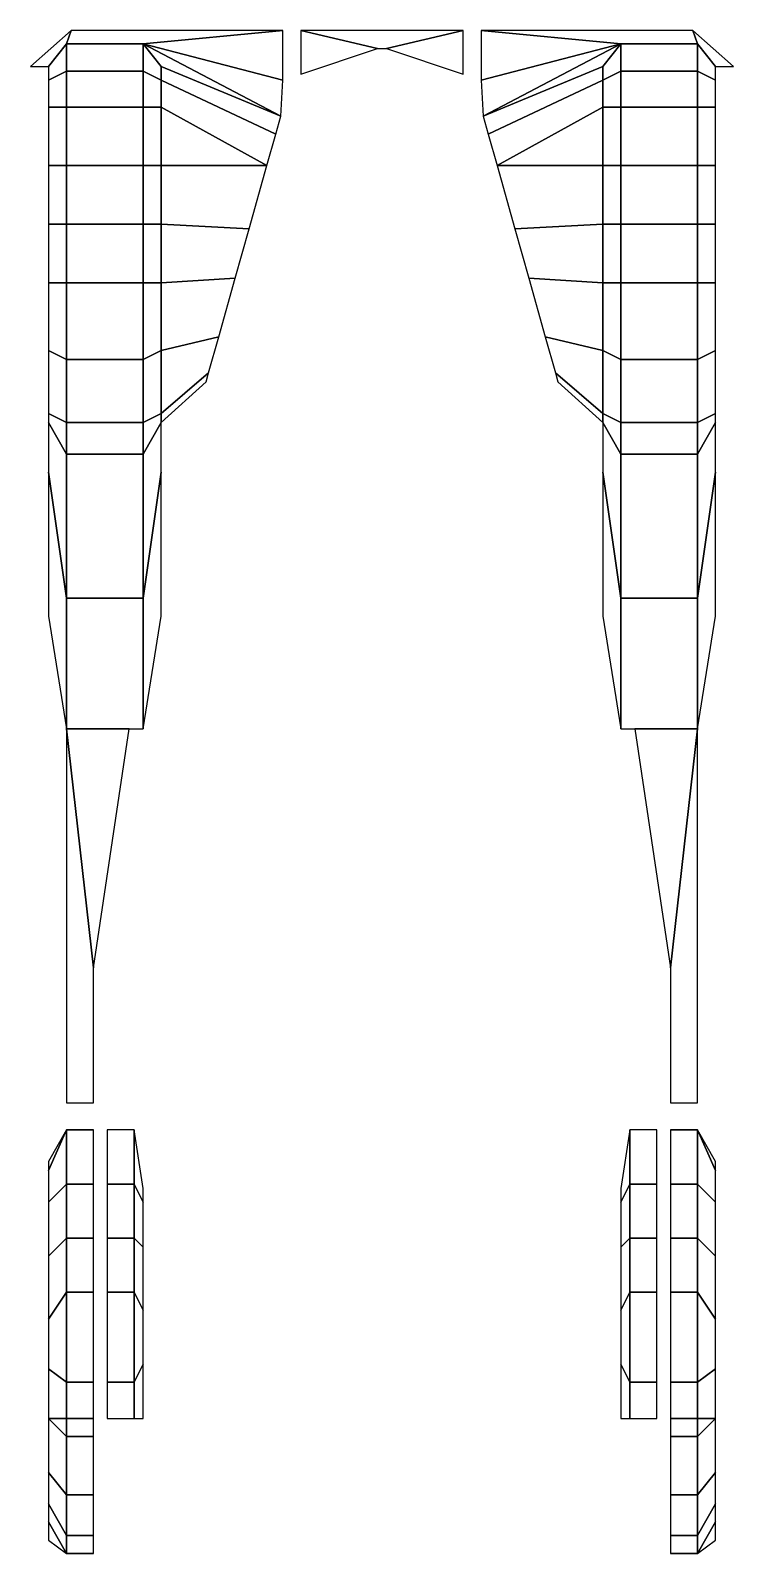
# Model space of a CAD drawing. Extents: x -0.78 to 0.78, y -1.67 to 1.71.
import ezdxf

# ---------------------------------------------------------------- set-up
doc = ezdxf.new("R2010")
doc.units = 0
doc.layers.add('FENDERS', color=1, linetype='CONTINUOUS')

msp = doc.modelspace()

# ---------------------------------------------------------------- linework, layer by layer
at = {"layer": 'FENDERS'}
for points in [[(-0.78, 1.63, 0.45), (-0.74, 1.63, 0.45), (-0.7, 1.68, 0.45), (-0.69, 1.71, 0.45)], [(-0.69, 1.71, 0.45), (-0.7, 1.68, 0.45), (-0.53, 1.68, 0.45), (-0.22, 1.71, 0.45)], [(-0.22, 1.6, 0.45), (-0.22, 1.6, 0.45), (-0.22, 1.71, 0.45), (-0.53, 1.68, 0.45)], [(-0.18, 1.71, 0.45), (-0.01, 1.67, 0.45), (0.01, 1.67, 0.45), (0.18, 1.71, 0.45)], [(-0.18, 1.71, 0.45), (-0.18, 1.6133, 0.45), (-0.18, 1.6133, 0.45), (-0.01, 1.67, 0.45)], [(0.01, 1.67, 0.45), (0.18, 1.6133, 0.45), (0.18, 1.6133, 0.45), (0.18, 1.71, 0.45)], [(0.22, 1.71, 0.45), (0.53, 1.68, 0.45), (0.7, 1.68, 0.45), (0.69, 1.71, 0.45)], [(0.53, 1.68, 0.45), (0.22, 1.71, 0.45), (0.22, 1.71, 0.45), (0.22, 1.6, 0.45)], [(0.69, 1.71, 0.45), (0.7, 1.68, 0.45), (0.74, 1.63, 0.45), (0.78, 1.63, 0.45)], [(-0.74, 1.63, 0.45), (-0.74, 1.6, 0.55), (-0.7, 1.62, 0.65), (-0.7, 1.68, 0.45)], [(-0.7, 1.68, 0.45), (-0.7, 1.62, 0.65), (-0.53, 1.62, 0.65), (-0.53, 1.68, 0.45)], [(-0.49, 1.6, 0.55), (-0.49, 1.63, 0.45), (-0.53, 1.68, 0.45), (-0.53, 1.62, 0.65)], [(-0.2242, 1.52, 0.45), (-0.2242, 1.52, 0.45), (-0.53, 1.68, 0.45), (-0.49, 1.63, 0.45)], [(-0.2242, 1.52, 0.45), (-0.2242, 1.52, 0.45), (-0.22, 1.6, 0.45), (-0.53, 1.68, 0.45)], [(0.53, 1.68, 0.45), (0.22, 1.6, 0.45), (0.22, 1.6, 0.45), (0.2242, 1.52, 0.45)], [(0.53, 1.68, 0.45), (0.2242, 1.52, 0.45), (0.2242, 1.52, 0.45), (0.49, 1.63, 0.45)], [(0.53, 1.62, 0.65), (0.53, 1.68, 0.45), (0.49, 1.63, 0.45), (0.49, 1.6, 0.55)], [(0.53, 1.68, 0.45), (0.53, 1.62, 0.65), (0.7, 1.62, 0.65), (0.7, 1.68, 0.45)], [(0.7, 1.68, 0.45), (0.7, 1.62, 0.65), (0.74, 1.6, 0.55), (0.74, 1.63, 0.45)], [(-0.2355, 1.48, 0.52), (-0.2242, 1.52, 0.45), (-0.49, 1.63, 0.45), (-0.49, 1.6, 0.55)], [(0.49, 1.6, 0.55), (0.49, 1.63, 0.45), (0.2242, 1.52, 0.45), (0.2355, 1.48, 0.52)], [(-0.74, 1.6, 0.55), (-0.74, 1.54, 0.65), (-0.7, 1.54, 0.74), (-0.7, 1.62, 0.65)], [(-0.7, 1.62, 0.65), (-0.7, 1.54, 0.74), (-0.53, 1.54, 0.74), (-0.53, 1.62, 0.65)], [(-0.49, 1.54, 0.65), (-0.49, 1.6, 0.55), (-0.53, 1.62, 0.65), (-0.53, 1.54, 0.74)], [(-0.2552, 1.41, 0.59), (-0.2355, 1.48, 0.52), (-0.49, 1.6, 0.55), (-0.49, 1.54, 0.65)], [(0.49, 1.54, 0.65), (0.49, 1.6, 0.55), (0.2355, 1.48, 0.52), (0.2552, 1.41, 0.59)], [(0.53, 1.54, 0.74), (0.53, 1.62, 0.65), (0.49, 1.6, 0.55), (0.49, 1.54, 0.65)], [(0.53, 1.62, 0.65), (0.53, 1.54, 0.74), (0.7, 1.54, 0.74), (0.7, 1.62, 0.65)], [(0.7, 1.62, 0.65), (0.7, 1.54, 0.74), (0.74, 1.54, 0.65), (0.74, 1.6, 0.55)], [(-0.74, 1.54, 0.65), (-0.74, 1.41, 0.75), (-0.7, 1.41, 0.83), (-0.7, 1.54, 0.74)], [(-0.7, 1.54, 0.74), (-0.7, 1.41, 0.83), (-0.53, 1.41, 0.83), (-0.53, 1.54, 0.74)], [(-0.49, 1.41, 0.75), (-0.49, 1.54, 0.65), (-0.53, 1.54, 0.74), (-0.53, 1.41, 0.83)], [(-0.2552, 1.41, 0.59), (-0.2552, 1.41, 0.59), (-0.49, 1.54, 0.65), (-0.49, 1.41, 0.75)], [(0.49, 1.41, 0.75), (0.49, 1.54, 0.65), (0.2552, 1.41, 0.59)], [(0.53, 1.41, 0.83), (0.53, 1.54, 0.74), (0.49, 1.54, 0.65), (0.49, 1.41, 0.75)], [(0.53, 1.54, 0.74), (0.53, 1.41, 0.83), (0.7, 1.41, 0.83), (0.7, 1.54, 0.74)], [(0.7, 1.54, 0.74), (0.7, 1.41, 0.83), (0.74, 1.41, 0.75), (0.74, 1.54, 0.65)], [(-0.74, 1.41, 0.75), (-0.74, 1.28, 0.79), (-0.7, 1.28, 0.87), (-0.7, 1.41, 0.83)], [(-0.7, 1.41, 0.83), (-0.7, 1.28, 0.87), (-0.53, 1.28, 0.87), (-0.53, 1.41, 0.83)], [(-0.49, 1.28, 0.79), (-0.49, 1.41, 0.75), (-0.53, 1.41, 0.83), (-0.53, 1.28, 0.87)], [(-0.2947, 1.27, 0.66), (-0.2552, 1.41, 0.59), (-0.49, 1.41, 0.75), (-0.49, 1.28, 0.79)], [(0.49, 1.28, 0.79), (0.49, 1.41, 0.75), (0.2552, 1.41, 0.59), (0.2947, 1.27, 0.66)], [(0.53, 1.28, 0.87), (0.53, 1.41, 0.83), (0.49, 1.41, 0.75), (0.49, 1.28, 0.79)], [(0.53, 1.41, 0.83), (0.53, 1.28, 0.87), (0.7, 1.28, 0.87), (0.7, 1.41, 0.83)], [(0.7, 1.41, 0.83), (0.7, 1.28, 0.87), (0.74, 1.28, 0.79), (0.74, 1.41, 0.75)], [(-0.74, 1.28, 0.79), (-0.74, 1.15, 0.79), (-0.7, 1.15, 0.87), (-0.7, 1.28, 0.87)], [(-0.7, 1.28, 0.87), (-0.7, 1.15, 0.87), (-0.53, 1.15, 0.87), (-0.53, 1.28, 0.87)], [(-0.49, 1.15, 0.79), (-0.49, 1.28, 0.79), (-0.53, 1.28, 0.87), (-0.53, 1.15, 0.87)], [(-0.3257, 1.16, 0.66), (-0.2947, 1.27, 0.66), (-0.49, 1.28, 0.79), (-0.49, 1.15, 0.79)], [(0.49, 1.15, 0.79), (0.49, 1.28, 0.79), (0.2947, 1.27, 0.66), (0.3257, 1.16, 0.66)], [(0.53, 1.15, 0.87), (0.53, 1.28, 0.87), (0.49, 1.28, 0.79), (0.49, 1.15, 0.79)], [(0.53, 1.28, 0.87), (0.53, 1.15, 0.87), (0.7, 1.15, 0.87), (0.7, 1.28, 0.87)], [(0.7, 1.28, 0.87), (0.7, 1.15, 0.87), (0.74, 1.15, 0.79), (0.74, 1.28, 0.79)], [(-0.74, 1.15, 0.79), (-0.74, 1, 0.75), (-0.7, 0.98, 0.82), (-0.7, 1.15, 0.87)], [(-0.7, 1.15, 0.87), (-0.7, 0.98, 0.82), (-0.53, 0.98, 0.82), (-0.53, 1.15, 0.87)], [(-0.49, 1, 0.75), (-0.49, 1.15, 0.79), (-0.53, 1.15, 0.87), (-0.53, 0.98, 0.82)], [(-0.3623, 1.03, 0.61), (-0.3257, 1.16, 0.66), (-0.49, 1.15, 0.79), (-0.49, 1, 0.75)], [(0.49, 1, 0.75), (0.49, 1.15, 0.79), (0.3257, 1.16, 0.66), (0.3623, 1.03, 0.61)], [(0.53, 0.98, 0.82), (0.53, 1.15, 0.87), (0.49, 1.15, 0.79), (0.49, 1, 0.75)], [(0.53, 1.15, 0.87), (0.53, 0.98, 0.82), (0.7, 0.98, 0.82), (0.7, 1.15, 0.87)], [(0.7, 1.15, 0.87), (0.7, 0.98, 0.82), (0.74, 1, 0.75), (0.74, 1.15, 0.79)], [(-0.3849, 0.95, 0.51), (-0.3623, 1.03, 0.61), (-0.49, 1, 0.75), (-0.49, 0.86, 0.64)], [(0.49, 0.86, 0.64), (0.49, 1, 0.75), (0.3623, 1.03, 0.61), (0.3849, 0.95, 0.51)], [(-0.74, 1, 0.75), (-0.74, 0.86, 0.64), (-0.7, 0.84, 0.73), (-0.7, 0.98, 0.82)], [(-0.49, 0.86, 0.64), (-0.49, 1, 0.75), (-0.53, 0.98, 0.82), (-0.53, 0.84, 0.73)], [(0.53, 0.84, 0.73), (0.53, 0.98, 0.82), (0.49, 1, 0.75), (0.49, 0.86, 0.64)], [(0.7, 0.98, 0.82), (0.7, 0.84, 0.73), (0.74, 0.86, 0.64), (0.74, 1, 0.75)], [(-0.7, 0.98, 0.82), (-0.7, 0.84, 0.73), (-0.53, 0.84, 0.73), (-0.53, 0.98, 0.82)], [(-0.3905, 0.93, 0.45), (-0.3849, 0.95, 0.51), (-0.49, 0.86, 0.64), (-0.49, 0.84, 0.61)], [(0.49, 0.84, 0.61), (0.49, 0.86, 0.64), (0.3849, 0.95, 0.51), (0.3905, 0.93, 0.45)], [(0.53, 0.98, 0.82), (0.53, 0.84, 0.73), (0.7, 0.84, 0.73), (0.7, 0.98, 0.82)], [(-0.74, 0.86, 0.64), (-0.74, 0.84, 0.61), (-0.7, 0.77, 0.61), (-0.7, 0.84, 0.73)], [(-0.49, 0.84, 0.61), (-0.49, 0.86, 0.64), (-0.53, 0.84, 0.73), (-0.53, 0.77, 0.61)], [(0.53, 0.77, 0.61), (0.53, 0.84, 0.73), (0.49, 0.86, 0.64), (0.49, 0.84, 0.61)], [(0.7, 0.84, 0.73), (0.7, 0.77, 0.61), (0.74, 0.84, 0.61), (0.74, 0.86, 0.64)], [(-0.74, 0.84, 0.61), (-0.74, 0.73, 0.42), (-0.7, 0.45, 0.45), (-0.7, 0.77, 0.61)], [(-0.7, 0.84, 0.73), (-0.7, 0.77, 0.61), (-0.53, 0.77, 0.61), (-0.53, 0.84, 0.73)], [(-0.49, 0.73, 0.42), (-0.49, 0.84, 0.61), (-0.53, 0.77, 0.61), (-0.53, 0.45, 0.45)], [(0.53, 0.45, 0.45), (0.53, 0.77, 0.61), (0.49, 0.84, 0.61), (0.49, 0.73, 0.42)], [(0.53, 0.84, 0.73), (0.53, 0.77, 0.61), (0.7, 0.77, 0.61), (0.7, 0.84, 0.73)], [(0.7, 0.77, 0.61), (0.7, 0.45, 0.45), (0.74, 0.73, 0.42), (0.74, 0.84, 0.61)], [(-0.7, 0.77, 0.61), (-0.7, 0.45, 0.45), (-0.53, 0.45, 0.45), (-0.53, 0.77, 0.61)], [(0.53, 0.77, 0.61), (0.53, 0.45, 0.45), (0.7, 0.45, 0.45), (0.7, 0.77, 0.61)], [(-0.74, 0.73, 0.42), (-0.74, 0.41, 0.33), (-0.7, 0.16, 0.33), (-0.7, 0.45, 0.45)], [(-0.49, 0.41, 0.33), (-0.49, 0.73, 0.42), (-0.53, 0.45, 0.45), (-0.53, 0.16, 0.33)], [(0.53, 0.16, 0.33), (0.53, 0.45, 0.45), (0.49, 0.73, 0.42), (0.49, 0.41, 0.33)], [(0.7, 0.45, 0.45), (0.7, 0.16, 0.33), (0.74, 0.41, 0.33), (0.74, 0.73, 0.42)], [(-0.7, 0.45, 0.45), (-0.7, 0.16, 0.33), (-0.53, 0.16, 0.33), (-0.53, 0.45, 0.45)], [(0.53, 0.45, 0.45), (0.53, 0.16, 0.33), (0.7, 0.16, 0.33), (0.7, 0.45, 0.45)], [(-0.7, 0.16, 0.33), (-0.7, -0.67, 0.33), (-0.64, -0.67, 0.33), (-0.64, -0.37, 0.33)], [(-0.5612, 0.16, 0.33), (-0.7, 0.16, 0.33), (-0.64, -0.37, 0.33), (-0.5612, 0.16, 0.33)], [(0.7, 0.16, 0.33), (0.5612, 0.16, 0.33), (0.64, -0.37, 0.33), (0.7, 0.16, 0.33)], [(0.64, -0.37, 0.33), (0.64, -0.67, 0.33), (0.7, -0.67, 0.33), (0.7, 0.16, 0.33)], [(-0.74, -0.82, 0.5), (-0.74, -0.89, 0.63), (-0.7, -0.85, 0.7), (-0.7, -0.73, 0.49)], [(-0.74, -0.8, 0.38), (-0.74, -0.82, 0.5), (-0.7, -0.73, 0.49), (-0.7, -0.73, 0.33)], [(-0.7, -0.73, 0.49), (-0.7, -0.85, 0.7), (-0.64, -0.85, 0.7), (-0.64, -0.73, 0.49)], [(-0.7, -0.73, 0.33), (-0.7, -0.73, 0.49), (-0.64, -0.73, 0.49), (-0.64, -0.73, 0.33)], [(-0.61, -0.73, 0.49), (-0.61, -0.85, 0.7), (-0.55, -0.85, 0.7), (-0.55, -0.73, 0.49)], [(-0.55, -0.73, 0.49), (-0.55, -0.85, 0.7), (-0.53, -0.89, 0.48), (-0.53, -0.86, 0.41)], [(0.53, -0.86, 0.41), (0.53, -0.89, 0.48), (0.55, -0.85, 0.7), (0.55, -0.73, 0.49)], [(0.55, -0.73, 0.49), (0.55, -0.85, 0.7), (0.61, -0.85, 0.7), (0.61, -0.73, 0.49)], [(0.64, -0.73, 0.49), (0.64, -0.85, 0.7), (0.7, -0.85, 0.7), (0.7, -0.73, 0.49)], [(0.64, -0.73, 0.33), (0.64, -0.73, 0.49), (0.7, -0.73, 0.49), (0.7, -0.73, 0.33)], [(0.7, -0.73, 0.49), (0.7, -0.85, 0.7), (0.74, -0.89, 0.63), (0.74, -0.82, 0.5)], [(0.7, -0.73, 0.33), (0.7, -0.73, 0.49), (0.74, -0.82, 0.5), (0.74, -0.8, 0.38)], [(-0.74, -0.89, 0.63), (-0.74, -1.01, 0.72), (-0.7, -0.97, 0.79), (-0.7, -0.85, 0.7)], [(-0.7, -0.85, 0.7), (-0.7, -0.97, 0.79), (-0.64, -0.97, 0.79), (-0.64, -0.85, 0.7)], [(-0.61, -0.85, 0.7), (-0.61, -0.97, 0.79), (-0.55, -0.97, 0.79), (-0.55, -0.85, 0.7)], [(-0.55, -0.85, 0.7), (-0.55, -0.97, 0.79), (-0.53, -0.99, 0.59), (-0.53, -0.89, 0.48)], [(0.53, -0.89, 0.48), (0.53, -0.99, 0.59), (0.55, -0.97, 0.79), (0.55, -0.85, 0.7)], [(0.55, -0.85, 0.7), (0.55, -0.97, 0.79), (0.61, -0.97, 0.79), (0.61, -0.85, 0.7)], [(0.64, -0.85, 0.7), (0.64, -0.97, 0.79), (0.7, -0.97, 0.79), (0.7, -0.85, 0.7)], [(0.7, -0.85, 0.7), (0.7, -0.97, 0.79), (0.74, -1.01, 0.72), (0.74, -0.89, 0.63)], [(-0.74, -1.01, 0.72), (-0.74, -1.15, 0.77), (-0.7, -1.09, 0.83), (-0.7, -0.97, 0.79)], [(-0.7, -0.97, 0.79), (-0.7, -1.09, 0.83), (-0.64, -1.09, 0.83), (-0.64, -0.97, 0.79)], [(-0.61, -0.97, 0.79), (-0.61, -1.09, 0.83), (-0.55, -1.09, 0.83), (-0.55, -0.97, 0.79)], [(-0.55, -0.97, 0.79), (-0.55, -1.09, 0.83), (-0.53, -1.13, 0.64), (-0.53, -0.99, 0.59)], [(0.53, -0.99, 0.59), (0.53, -1.13, 0.64), (0.55, -1.09, 0.83), (0.55, -0.97, 0.79)], [(0.55, -0.97, 0.79), (0.55, -1.09, 0.83), (0.61, -1.09, 0.83), (0.61, -0.97, 0.79)], [(0.64, -0.97, 0.79), (0.64, -1.09, 0.83), (0.7, -1.09, 0.83), (0.7, -0.97, 0.79)], [(0.7, -0.97, 0.79), (0.7, -1.09, 0.83), (0.74, -1.15, 0.77), (0.74, -1.01, 0.72)], [(-0.74, -1.15, 0.77), (-0.74, -1.26, 0.77), (-0.7, -1.29, 0.83), (-0.7, -1.09, 0.83)], [(-0.7, -1.09, 0.83), (-0.7, -1.29, 0.83), (-0.64, -1.29, 0.83), (-0.64, -1.09, 0.83)], [(-0.61, -1.09, 0.83), (-0.61, -1.29, 0.83), (-0.55, -1.29, 0.83), (-0.55, -1.09, 0.83)], [(-0.55, -1.09, 0.83), (-0.55, -1.29, 0.83), (-0.53, -1.25, 0.64), (-0.53, -1.13, 0.64)], [(0.53, -1.13, 0.64), (0.53, -1.25, 0.64), (0.55, -1.29, 0.83), (0.55, -1.09, 0.83)], [(0.55, -1.09, 0.83), (0.55, -1.29, 0.83), (0.61, -1.29, 0.83), (0.61, -1.09, 0.83)], [(0.64, -1.09, 0.83), (0.64, -1.29, 0.83), (0.7, -1.29, 0.83), (0.7, -1.09, 0.83)], [(0.7, -1.09, 0.83), (0.7, -1.29, 0.83), (0.74, -1.26, 0.77), (0.74, -1.15, 0.77)], [(-0.55, -1.29, 0.83), (-0.55, -1.37, 0.81), (-0.53, -1.37, 0.59), (-0.53, -1.25, 0.64)], [(0.53, -1.25, 0.64), (0.53, -1.37, 0.59), (0.55, -1.37, 0.81), (0.55, -1.29, 0.83)], [(-0.74, -1.26, 0.77), (-0.74, -1.37, 0.74), (-0.7, -1.37, 0.81), (-0.7, -1.29, 0.83)], [(0.7, -1.29, 0.83), (0.7, -1.37, 0.81), (0.74, -1.37, 0.74), (0.74, -1.26, 0.77)], [(-0.7, -1.29, 0.83), (-0.7, -1.37, 0.81), (-0.64, -1.37, 0.81), (-0.64, -1.29, 0.83)], [(-0.61, -1.29, 0.83), (-0.61, -1.37, 0.81), (-0.55, -1.37, 0.81), (-0.55, -1.29, 0.83)], [(0.55, -1.29, 0.83), (0.55, -1.37, 0.81), (0.61, -1.37, 0.81), (0.61, -1.29, 0.83)], [(0.64, -1.29, 0.83), (0.64, -1.37, 0.81), (0.7, -1.37, 0.81), (0.7, -1.29, 0.83)], [(-0.74, -1.37, 0.74), (-0.74, -1.37, 0.74), (-0.7, -1.41, 0.79), (-0.7, -1.37, 0.81)], [(-0.74, -1.37, 0.74), (-0.74, -1.49, 0.66), (-0.7, -1.54, 0.7), (-0.7, -1.41, 0.79)], [(-0.7, -1.37, 0.81), (-0.7, -1.41, 0.79), (-0.64, -1.41, 0.79), (-0.64, -1.37, 0.81)], [(0.64, -1.37, 0.81), (0.64, -1.41, 0.79), (0.7, -1.41, 0.79), (0.7, -1.37, 0.81)], [(0.7, -1.37, 0.81), (0.7, -1.41, 0.79), (0.74, -1.37, 0.74)], [(0.7, -1.41, 0.79), (0.7, -1.54, 0.7), (0.74, -1.49, 0.66), (0.74, -1.37, 0.74)], [(-0.7, -1.41, 0.79), (-0.7, -1.54, 0.7), (-0.64, -1.54, 0.7), (-0.64, -1.41, 0.79)], [(0.64, -1.41, 0.79), (0.64, -1.54, 0.7), (0.7, -1.54, 0.7), (0.7, -1.41, 0.79)], [(-0.74, -1.49, 0.66), (-0.74, -1.56, 0.57), (-0.7, -1.63, 0.58), (-0.7, -1.54, 0.7)], [(0.7, -1.54, 0.7), (0.7, -1.63, 0.58), (0.74, -1.56, 0.57), (0.74, -1.49, 0.66)], [(-0.7, -1.54, 0.7), (-0.7, -1.63, 0.58), (-0.64, -1.63, 0.58), (-0.64, -1.54, 0.7)], [(0.64, -1.54, 0.7), (0.64, -1.63, 0.58), (0.7, -1.63, 0.58), (0.7, -1.54, 0.7)], [(-0.74, -1.56, 0.57), (-0.74, -1.6, 0.45), (-0.7, -1.67, 0.48), (-0.7, -1.63, 0.58)], [(0.7, -1.63, 0.58), (0.7, -1.67, 0.48), (0.74, -1.6, 0.45), (0.74, -1.56, 0.57)], [(-0.74, -1.6, 0.45), (-0.74, -1.64, 0.35), (-0.7, -1.67, 0.33), (-0.7, -1.67, 0.48)], [(0.7, -1.67, 0.48), (0.7, -1.67, 0.33), (0.74, -1.64, 0.35), (0.74, -1.6, 0.45)], [(-0.7, -1.63, 0.58), (-0.7, -1.67, 0.48), (-0.64, -1.67, 0.48), (-0.64, -1.63, 0.58)], [(0.64, -1.63, 0.58), (0.64, -1.67, 0.48), (0.7, -1.67, 0.48), (0.7, -1.63, 0.58)], [(-0.7, -1.67, 0.48), (-0.7, -1.67, 0.33), (-0.64, -1.67, 0.33), (-0.64, -1.67, 0.48)], [(0.64, -1.67, 0.48), (0.64, -1.67, 0.33), (0.7, -1.67, 0.33), (0.7, -1.67, 0.48)]]:
    msp.add_3dface(points, dxfattribs=at)

doc.saveas('drawing.dxf')
